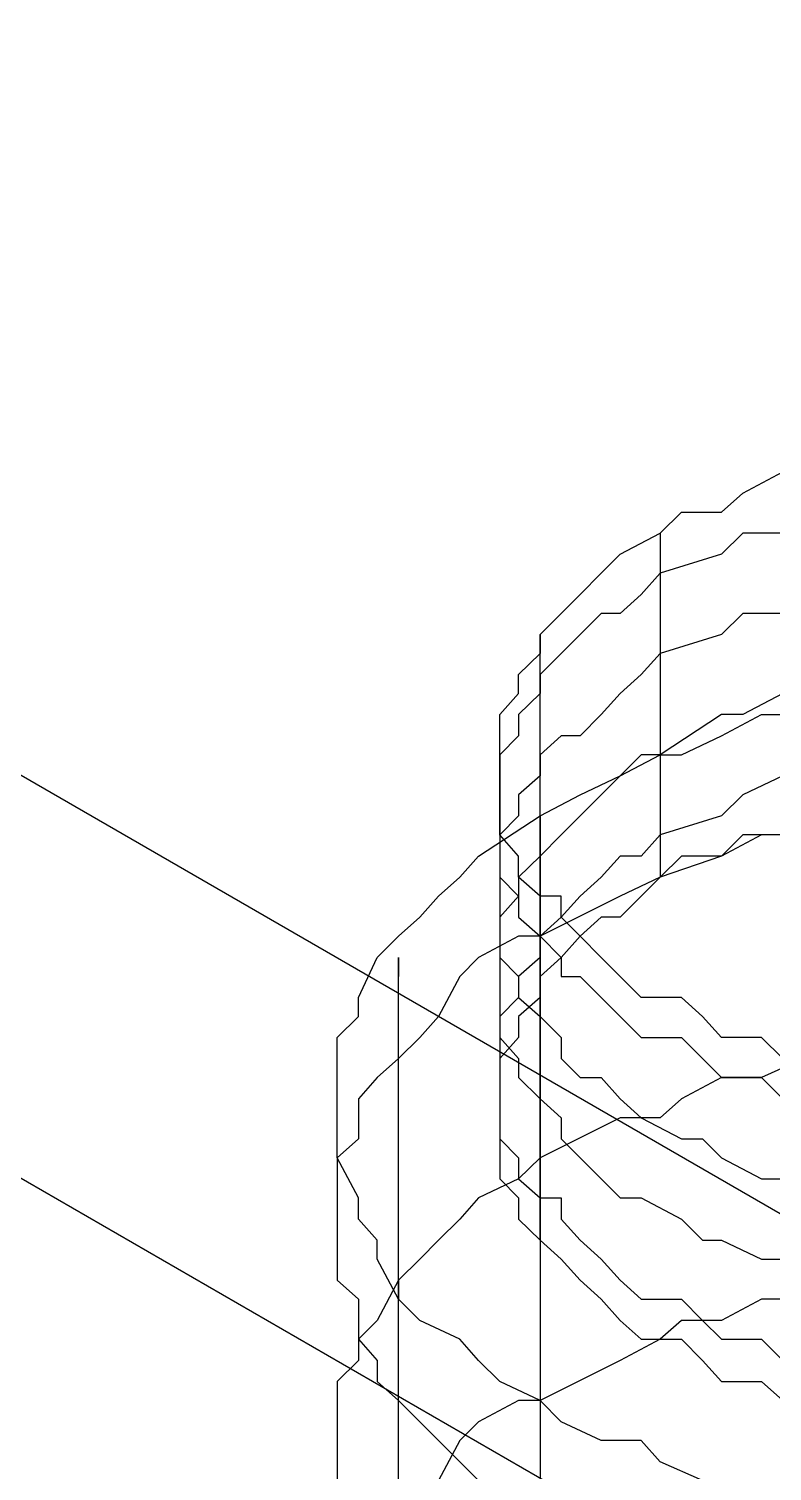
# Model space of a CAD drawing. Header units: millimetres. Extents: x 0 to 2112, y 8 to 1252.
# Drawn here: x 638.24 to 647.94, y 726.04 to 744.87 of the extents above; entities that cross this region are included whole.
import ezdxf

# ---------------------------------------------------------------- set-up
doc = ezdxf.new("R2010")
doc.units = ezdxf.units.MM
doc.layers.get('0').update_dxf_attribs({"linetype": 'CONTINUOUS'})

msp = doc.modelspace()

# ---------------------------------------------------------------- linework, layer by layer
at = {"color": 9}
for p, q in [((650.448, 728.006), (608.485, 752.253)), ((650.448, 728.006), (608.485, 752.253)), ((650.448, 722.746), (608.485, 746.989)), ((650.448, 722.746), (608.485, 746.989)), ((647.555, 738.808), (648.077, 739.084)), ((647.555, 738.808), (648.077, 739.084)), ((647.277, 738.558), (647.555, 738.808)), ((647.277, 738.558), (647.555, 738.808)), ((646.479, 738.283), (646.755, 738.558)), ((646.479, 738.283), (646.755, 738.558)), ((646.755, 738.558), (647.277, 738.558)), ((646.755, 738.558), (647.277, 738.558)), ((645.954, 738.008), (646.479, 738.283)), ((645.954, 738.008), (646.479, 738.283)), ((646.479, 738.283), (646.479, 733.792)), ((646.479, 738.283), (646.479, 733.792)), ((647.555, 738.283), (647.277, 738.008)), ((648.077, 738.283), (647.555, 738.283)), ((645.707, 737.761), (645.954, 738.008)), ((645.707, 737.761), (645.954, 738.008)), ((647.277, 738.008), (646.479, 737.761)), ((645.432, 737.485), (645.707, 737.761)), ((645.432, 737.485), (645.707, 737.761)), ((646.479, 737.761), (646.232, 737.485)), ((646.479, 737.761), (646.479, 737.485)), ((645.185, 737.235), (645.432, 737.485)), ((645.185, 737.235), (645.432, 737.485)), ((646.232, 737.485), (645.954, 737.235)), ((644.91, 736.96), (645.185, 737.235)), ((644.91, 736.96), (645.185, 737.235)), ((645.707, 737.235), (645.432, 736.96)), ((645.954, 737.235), (645.707, 737.235)), ((647.555, 737.235), (647.277, 736.96)), ((648.077, 737.235), (647.555, 737.235)), ((644.91, 732.497), (644.91, 736.96)), ((644.91, 736.96), (644.91, 736.713)), ((644.91, 736.713), (644.91, 736.96)), ((644.91, 736.713), (644.91, 736.96)), ((645.432, 736.96), (645.185, 736.713)), ((647.277, 736.96), (646.479, 736.713)), ((644.631, 736.438), (644.91, 736.713)), ((644.631, 736.438), (644.91, 736.713)), ((645.185, 736.713), (644.91, 736.438)), ((646.479, 736.713), (646.232, 736.438)), ((646.479, 736.713), (646.479, 736.438)), ((644.631, 736.191), (644.631, 736.438)), ((644.631, 736.191), (644.631, 736.438)), ((644.91, 736.438), (644.91, 736.191)), ((646.232, 736.438), (645.954, 736.191)), ((644.384, 735.916), (644.631, 736.191)), ((644.384, 735.916), (644.631, 736.191)), ((644.91, 736.191), (644.631, 735.916)), ((645.954, 736.191), (645.707, 735.916)), ((648.077, 736.191), (647.555, 735.916)), ((644.384, 735.64), (644.384, 735.916)), ((644.384, 735.64), (644.384, 735.916)), ((644.631, 735.916), (644.631, 735.64)), ((645.707, 735.916), (645.432, 735.64)), ((647.277, 735.916), (646.479, 735.39)), ((647.277, 735.64), (647.802, 735.916)), ((647.277, 735.64), (647.802, 735.916)), ((647.555, 735.916), (647.277, 735.916)), ((647.802, 735.916), (648.353, 735.916)), ((647.802, 735.916), (648.353, 735.916)), ((644.631, 735.64), (644.384, 735.39)), ((644.384, 735.39), (644.384, 735.64)), ((644.384, 735.39), (644.384, 735.64)), ((645.185, 735.64), (644.91, 735.39)), ((645.432, 735.64), (645.185, 735.64)), ((646.755, 735.39), (647.277, 735.64)), ((646.755, 735.39), (647.277, 735.64)), ((644.384, 735.39), (644.384, 735.115)), ((644.384, 735.115), (644.384, 735.39)), ((644.384, 735.115), (644.384, 735.39)), ((644.91, 735.39), (644.91, 735.115)), ((645.954, 735.115), (646.479, 735.39)), ((645.954, 735.115), (646.479, 735.39)), ((646.232, 735.39), (645.954, 735.115)), ((646.479, 735.39), (646.232, 735.39)), ((646.479, 735.39), (646.755, 735.39)), ((646.479, 735.39), (646.755, 735.39)), ((646.479, 735.39), (646.479, 735.115)), ((644.384, 735.115), (644.384, 734.868)), ((644.384, 734.868), (644.384, 735.115)), ((644.384, 734.868), (644.384, 735.115)), ((644.91, 735.115), (644.631, 734.868)), ((645.432, 734.868), (645.954, 735.115)), ((645.432, 734.868), (645.954, 735.115)), ((645.954, 735.115), (645.707, 734.868)), ((648.077, 735.115), (647.555, 734.868)), ((644.384, 734.868), (644.384, 734.593)), ((644.384, 734.593), (644.384, 734.868)), ((644.384, 734.593), (644.384, 734.868)), ((644.631, 734.868), (644.631, 734.593)), ((644.91, 734.593), (645.432, 734.868)), ((644.91, 734.593), (645.432, 734.868)), ((645.707, 734.868), (645.432, 734.593)), ((647.555, 734.868), (647.277, 734.593)), ((644.109, 734.067), (644.91, 734.593)), ((644.109, 734.067), (644.91, 734.593)), ((644.631, 734.593), (644.384, 734.346)), ((644.384, 734.593), (644.384, 734.346)), ((644.384, 734.346), (644.384, 734.593)), ((644.384, 734.346), (644.384, 734.593)), ((644.91, 734.593), (644.91, 722.471)), ((644.91, 734.593), (644.91, 722.471)), ((645.432, 734.593), (645.185, 734.346)), ((647.277, 734.593), (646.479, 734.346)), ((644.384, 734.346), (644.384, 734.067)), ((644.384, 734.346), (644.384, 734.067)), ((644.631, 734.067), (644.384, 734.346)), ((644.631, 734.067), (644.384, 734.346)), ((645.185, 734.346), (644.91, 734.067)), ((646.479, 734.346), (646.232, 734.067)), ((646.479, 734.346), (646.479, 734.067)), ((647.802, 734.346), (647.277, 734.067)), ((647.555, 734.346), (647.277, 734.067)), ((647.555, 734.346), (647.277, 734.067)), ((648.077, 734.346), (647.555, 734.346)), ((648.077, 734.346), (647.555, 734.346)), ((648.353, 734.346), (647.802, 734.346)), ((643.862, 733.792), (644.109, 734.067)), ((643.862, 733.792), (644.109, 734.067)), ((644.384, 734.067), (644.384, 733.792)), ((644.384, 734.067), (644.384, 733.792)), ((644.91, 734.067), (644.631, 733.792)), ((644.631, 733.792), (644.631, 734.067)), ((644.631, 733.792), (644.631, 734.067)), ((644.91, 734.067), (644.91, 734.067)), ((645.954, 734.067), (645.707, 733.792)), ((646.232, 734.067), (645.954, 734.067)), ((646.755, 734.067), (646.479, 733.792)), ((647.277, 734.067), (646.479, 733.792)), ((647.277, 734.067), (646.479, 733.792)), ((647.277, 734.067), (646.755, 734.067)), ((643.587, 733.545), (643.862, 733.792)), ((643.587, 733.545), (643.862, 733.792)), ((644.384, 733.792), (644.384, 733.545)), ((644.384, 733.792), (644.631, 733.545)), ((644.631, 733.792), (644.631, 733.545)), ((644.91, 733.545), (644.631, 733.792)), ((644.91, 733.545), (644.631, 733.792)), ((645.707, 733.792), (645.432, 733.545)), ((646.479, 733.792), (645.954, 733.545)), ((646.479, 733.792), (646.232, 733.545)), ((646.479, 733.792), (646.232, 733.545)), ((643.34, 733.27), (643.587, 733.545)), ((643.34, 733.27), (643.587, 733.545)), ((644.631, 733.545), (644.384, 733.27)), ((644.384, 733.545), (644.384, 733.27)), ((644.631, 733.545), (644.631, 733.27)), ((645.954, 733.545), (644.91, 733.023)), ((644.91, 729.054), (644.91, 733.545)), ((644.91, 733.545), (644.91, 733.27)), ((645.185, 733.545), (644.91, 733.545)), ((645.185, 733.545), (644.91, 733.545)), ((645.432, 733.545), (645.185, 733.27)), ((645.185, 733.27), (645.185, 733.545)), ((645.185, 733.27), (645.185, 733.545)), ((646.232, 733.545), (645.954, 733.27)), ((646.232, 733.545), (645.954, 733.27)), ((643.064, 733.023), (643.34, 733.27)), ((643.064, 733.023), (643.34, 733.27)), ((644.384, 733.27), (644.384, 733.023)), ((644.384, 733.27), (644.384, 733.023)), ((644.631, 733.27), (644.91, 733.023)), ((645.185, 733.27), (644.91, 733.023)), ((645.432, 733.023), (645.185, 733.27)), ((645.432, 733.023), (645.185, 733.27)), ((645.707, 733.27), (645.432, 733.023)), ((645.707, 733.27), (645.432, 733.023)), ((645.954, 733.27), (645.707, 733.27)), ((645.954, 733.27), (645.707, 733.27)), ((642.786, 732.744), (643.064, 733.023)), ((642.786, 732.744), (643.064, 733.023)), ((644.631, 733.023), (644.109, 732.744)), ((644.384, 733.023), (644.384, 732.744)), ((644.384, 733.023), (644.384, 732.744)), ((644.91, 733.023), (644.631, 733.023)), ((644.91, 733.023), (644.91, 732.744)), ((644.91, 733.023), (644.91, 732.744)), ((644.91, 733.023), (645.185, 732.744)), ((645.432, 733.023), (645.185, 732.744)), ((645.432, 733.023), (645.185, 732.744)), ((645.707, 732.744), (645.432, 733.023)), ((645.707, 732.744), (645.432, 733.023)), ((642.539, 732.222), (642.786, 732.744)), ((642.539, 732.222), (642.786, 732.744)), ((643.064, 720.623), (643.064, 732.744)), ((643.064, 732.744), (643.064, 732.497)), ((644.109, 732.744), (643.862, 732.497)), ((644.384, 732.744), (644.384, 732.497)), ((644.384, 732.744), (644.631, 732.497)), ((644.91, 732.744), (644.631, 732.497)), ((645.185, 732.744), (644.91, 732.497)), ((645.185, 732.744), (644.91, 732.497)), ((645.185, 732.744), (645.185, 732.497)), ((645.954, 732.497), (645.707, 732.744)), ((645.954, 732.497), (645.707, 732.744)), ((643.862, 732.497), (643.587, 731.975)), ((644.384, 732.497), (644.384, 732.222)), ((644.631, 732.497), (644.631, 732.222)), ((644.631, 732.497), (644.631, 732.222)), ((644.91, 732.497), (644.91, 732.222)), ((644.91, 732.497), (644.91, 732.222)), ((645.185, 732.497), (645.432, 732.497)), ((645.432, 732.497), (645.707, 732.222)), ((646.232, 732.222), (645.954, 732.497)), ((646.232, 732.222), (645.954, 732.497)), ((642.539, 731.975), (642.539, 732.222)), ((642.539, 731.975), (642.539, 732.222)), ((644.631, 732.222), (644.384, 731.975)), ((644.384, 732.222), (644.384, 731.975)), ((644.91, 732.222), (644.631, 731.975)), ((644.631, 732.222), (644.91, 731.975)), ((644.91, 732.222), (644.631, 731.975)), ((645.707, 732.222), (645.954, 731.975)), ((646.755, 732.222), (646.232, 732.222)), ((646.755, 732.222), (646.232, 732.222)), ((647.03, 731.975), (646.755, 732.222)), ((647.03, 731.975), (646.755, 732.222)), ((642.264, 731.7), (642.539, 731.975)), ((642.264, 731.7), (642.539, 731.975)), ((643.587, 731.975), (643.34, 731.7)), ((644.384, 731.975), (644.384, 731.7)), ((644.384, 731.975), (644.384, 731.7)), ((644.631, 731.975), (644.631, 731.7)), ((644.631, 731.975), (644.631, 731.7)), ((644.91, 731.975), (645.185, 731.7)), ((645.954, 731.975), (646.232, 731.7)), ((647.277, 731.7), (647.03, 731.975)), ((647.277, 731.7), (647.03, 731.975)), ((642.264, 731.425), (642.264, 731.7)), ((642.264, 731.425), (642.264, 731.7)), ((643.34, 731.7), (643.064, 731.425)), ((644.631, 731.7), (644.384, 731.425)), ((644.384, 731.7), (644.384, 731.425)), ((644.384, 731.7), (644.631, 731.425)), ((644.631, 731.7), (644.384, 731.425)), ((645.185, 731.7), (645.185, 731.425)), ((646.232, 731.7), (646.755, 731.7)), ((646.755, 731.7), (647.03, 731.425)), ((647.802, 731.7), (647.277, 731.7)), ((647.802, 731.7), (647.277, 731.7)), ((648.077, 731.425), (647.802, 731.7)), ((648.077, 731.425), (647.802, 731.7)), ((642.264, 730.899), (642.264, 731.425)), ((642.264, 730.899), (642.264, 731.425)), ((643.064, 731.425), (642.786, 731.178)), ((644.384, 731.425), (644.384, 731.178)), ((644.384, 731.425), (644.384, 731.178)), ((644.384, 731.425), (644.384, 731.178)), ((644.631, 731.425), (644.631, 731.178)), ((645.185, 731.425), (645.432, 731.178)), ((647.03, 731.425), (647.277, 731.178)), ((648.353, 731.425), (647.802, 731.178)), ((642.786, 731.178), (642.539, 730.899)), ((644.384, 731.178), (644.384, 730.899)), ((644.384, 731.178), (644.384, 730.899)), ((644.384, 731.178), (644.384, 730.899)), ((644.631, 731.178), (644.91, 730.899)), ((645.432, 731.178), (645.707, 731.178)), ((645.707, 731.178), (645.954, 730.899)), ((647.277, 731.178), (646.755, 730.899)), ((647.802, 731.178), (647.277, 731.178)), ((647.277, 731.178), (647.802, 731.178)), ((647.802, 731.178), (648.077, 730.899)), ((642.264, 730.652), (642.264, 730.899)), ((642.264, 730.652), (642.264, 730.899)), ((642.539, 730.899), (642.539, 730.377)), ((644.384, 730.899), (644.384, 730.652)), ((644.384, 730.899), (644.384, 730.652)), ((644.384, 730.899), (644.384, 730.652)), ((644.91, 730.899), (645.185, 730.652)), ((645.954, 730.899), (646.232, 730.652)), ((646.755, 730.899), (646.479, 730.652)), ((642.264, 730.377), (642.264, 730.652)), ((642.264, 730.377), (642.264, 730.652)), ((644.384, 730.652), (644.384, 730.377)), ((644.384, 730.652), (644.384, 730.377)), ((644.384, 730.652), (644.384, 730.377)), ((645.954, 730.652), (644.91, 730.13)), ((645.185, 730.652), (645.185, 730.377)), ((646.479, 730.652), (645.954, 730.652)), ((646.232, 730.652), (646.755, 730.377)), ((642.539, 730.377), (642.264, 730.13)), ((642.264, 730.13), (642.264, 730.377)), ((642.264, 730.13), (642.264, 730.377)), ((644.384, 730.377), (644.384, 730.13)), ((644.384, 730.377), (644.631, 730.13)), ((644.384, 730.377), (644.384, 730.13)), ((645.185, 730.377), (645.432, 730.13)), ((646.755, 730.377), (647.03, 730.377)), ((647.03, 730.377), (647.277, 730.13)), ((642.264, 730.13), (642.264, 729.855)), ((642.539, 729.604), (642.264, 730.13)), ((642.539, 729.604), (642.264, 730.13)), ((644.384, 730.13), (644.384, 729.855)), ((644.384, 730.13), (644.384, 729.855)), ((644.91, 730.13), (644.631, 729.855)), ((644.631, 730.13), (644.631, 729.855)), ((644.91, 730.13), (644.91, 729.855)), ((645.432, 730.13), (645.707, 729.855)), ((647.277, 730.13), (647.802, 729.855)), ((642.264, 729.855), (642.264, 729.604)), ((644.631, 729.855), (644.109, 729.604)), ((644.384, 729.855), (644.631, 729.604)), ((644.384, 729.855), (644.631, 729.604)), ((644.631, 729.855), (644.91, 729.604)), ((645.707, 729.855), (645.954, 729.604)), ((647.802, 729.855), (648.077, 729.855)), ((642.264, 729.604), (642.264, 729.054)), ((642.539, 729.329), (642.539, 729.604)), ((642.539, 729.329), (642.539, 729.604)), ((644.109, 729.604), (643.862, 729.329)), ((644.631, 729.604), (644.631, 729.329)), ((644.631, 729.604), (644.631, 729.329)), ((644.91, 729.604), (645.185, 729.604)), ((645.185, 729.604), (645.185, 729.329)), ((645.954, 729.604), (646.232, 729.604)), ((646.232, 729.604), (646.755, 729.329)), ((642.786, 729.054), (642.539, 729.329)), ((642.786, 729.054), (642.539, 729.329)), ((643.862, 729.329), (643.587, 729.054)), ((644.631, 729.329), (644.91, 729.054)), ((644.631, 729.329), (644.91, 729.054)), ((645.185, 729.329), (645.432, 729.054)), ((646.755, 729.329), (647.03, 729.054)), ((642.264, 729.054), (642.264, 728.807)), ((642.786, 728.807), (642.786, 729.054)), ((642.786, 728.807), (642.786, 729.054)), ((643.587, 729.054), (643.34, 728.807)), ((644.91, 729.054), (645.185, 728.807)), ((644.91, 729.054), (645.185, 728.807)), ((645.432, 729.054), (645.707, 728.807)), ((647.03, 729.054), (647.277, 729.054)), ((647.277, 729.054), (647.802, 728.807)), ((642.264, 728.807), (642.264, 728.532)), ((643.064, 728.281), (642.786, 728.807)), ((643.064, 728.281), (642.786, 728.807)), ((643.34, 728.807), (643.064, 728.532)), ((645.185, 728.807), (645.185, 728.807)), ((645.185, 728.807), (645.432, 728.532)), ((645.185, 728.807), (645.185, 728.807)), ((645.185, 728.807), (645.432, 728.532)), ((645.707, 728.807), (645.954, 728.532)), ((647.802, 728.807), (648.077, 728.807)), ((642.264, 728.532), (642.539, 728.281)), ((643.064, 728.532), (642.786, 728.006)), ((643.064, 716.407), (643.064, 728.532)), ((643.064, 728.532), (643.064, 728.281)), ((645.432, 728.532), (645.707, 728.281)), ((645.432, 728.532), (645.707, 728.281)), ((645.954, 728.532), (646.232, 728.281)), ((642.539, 728.281), (642.539, 727.759)), ((643.34, 728.006), (643.064, 728.281)), ((643.34, 728.006), (643.064, 728.281)), ((645.707, 728.281), (645.954, 728.006)), ((645.707, 728.281), (645.954, 728.006)), ((646.232, 728.281), (646.755, 728.281)), ((646.755, 728.281), (647.03, 728.006)), ((647.802, 728.281), (647.277, 728.006)), ((648.353, 728.281), (647.802, 728.281)), ((642.786, 728.006), (642.539, 727.759)), ((643.862, 727.759), (643.34, 728.006)), ((643.862, 727.759), (643.34, 728.006)), ((645.954, 728.006), (646.232, 727.759)), ((645.954, 728.006), (646.232, 727.759)), ((646.755, 728.006), (646.479, 727.759)), ((647.277, 728.006), (646.755, 728.006)), ((647.03, 728.006), (647.277, 727.759)), ((642.539, 727.759), (642.539, 727.484)), ((642.539, 727.759), (642.786, 727.484)), ((644.109, 727.484), (643.862, 727.759)), ((644.109, 727.484), (643.862, 727.759)), ((646.479, 727.759), (645.954, 727.484)), ((646.232, 727.759), (646.755, 727.759)), ((646.232, 727.759), (646.755, 727.759)), ((646.755, 727.759), (647.03, 727.484)), ((646.755, 727.759), (647.03, 727.484)), ((647.277, 727.759), (647.802, 727.759)), ((647.802, 727.759), (648.077, 727.484)), ((642.539, 727.484), (642.264, 727.209)), ((642.786, 727.484), (642.786, 727.209)), ((644.384, 727.209), (644.109, 727.484)), ((644.384, 727.209), (644.109, 727.484)), ((645.954, 727.484), (644.91, 726.962)), ((647.03, 727.484), (647.277, 727.209)), ((647.03, 727.484), (647.277, 727.209)), ((642.264, 727.209), (642.264, 726.683)), ((642.786, 727.209), (643.064, 726.962)), ((644.91, 726.962), (644.384, 727.209)), ((644.91, 726.962), (644.384, 727.209)), ((647.277, 727.209), (647.802, 727.209)), ((647.277, 727.209), (647.802, 727.209)), ((647.802, 727.209), (648.077, 726.962)), ((647.802, 727.209), (648.077, 726.962)), ((643.064, 726.962), (643.34, 726.683)), ((644.631, 726.962), (644.109, 726.683)), ((644.91, 726.962), (644.631, 726.962)), ((644.91, 726.962), (644.91, 726.683)), ((645.185, 726.683), (644.91, 726.962)), ((645.185, 726.683), (644.91, 726.962)), ((642.264, 726.683), (642.264, 726.436)), ((643.34, 726.683), (643.862, 726.161)), ((644.109, 726.683), (643.862, 726.436)), ((645.707, 726.436), (645.185, 726.683)), ((645.707, 726.436), (645.185, 726.683)), ((642.264, 726.436), (642.264, 726.161)), ((643.862, 726.436), (643.587, 725.914)), ((646.232, 726.436), (645.707, 726.436)), ((646.232, 726.436), (645.707, 726.436)), ((646.479, 726.161), (646.232, 726.436)), ((646.479, 726.161), (646.232, 726.436)), ((642.264, 726.161), (642.264, 725.914)), ((643.862, 726.161), (644.109, 725.914)), ((647.03, 725.914), (646.479, 726.161)), ((647.03, 725.914), (646.479, 726.161))]:
    msp.add_line(p, q, dxfattribs=at)

doc.saveas('drawing.dxf')
